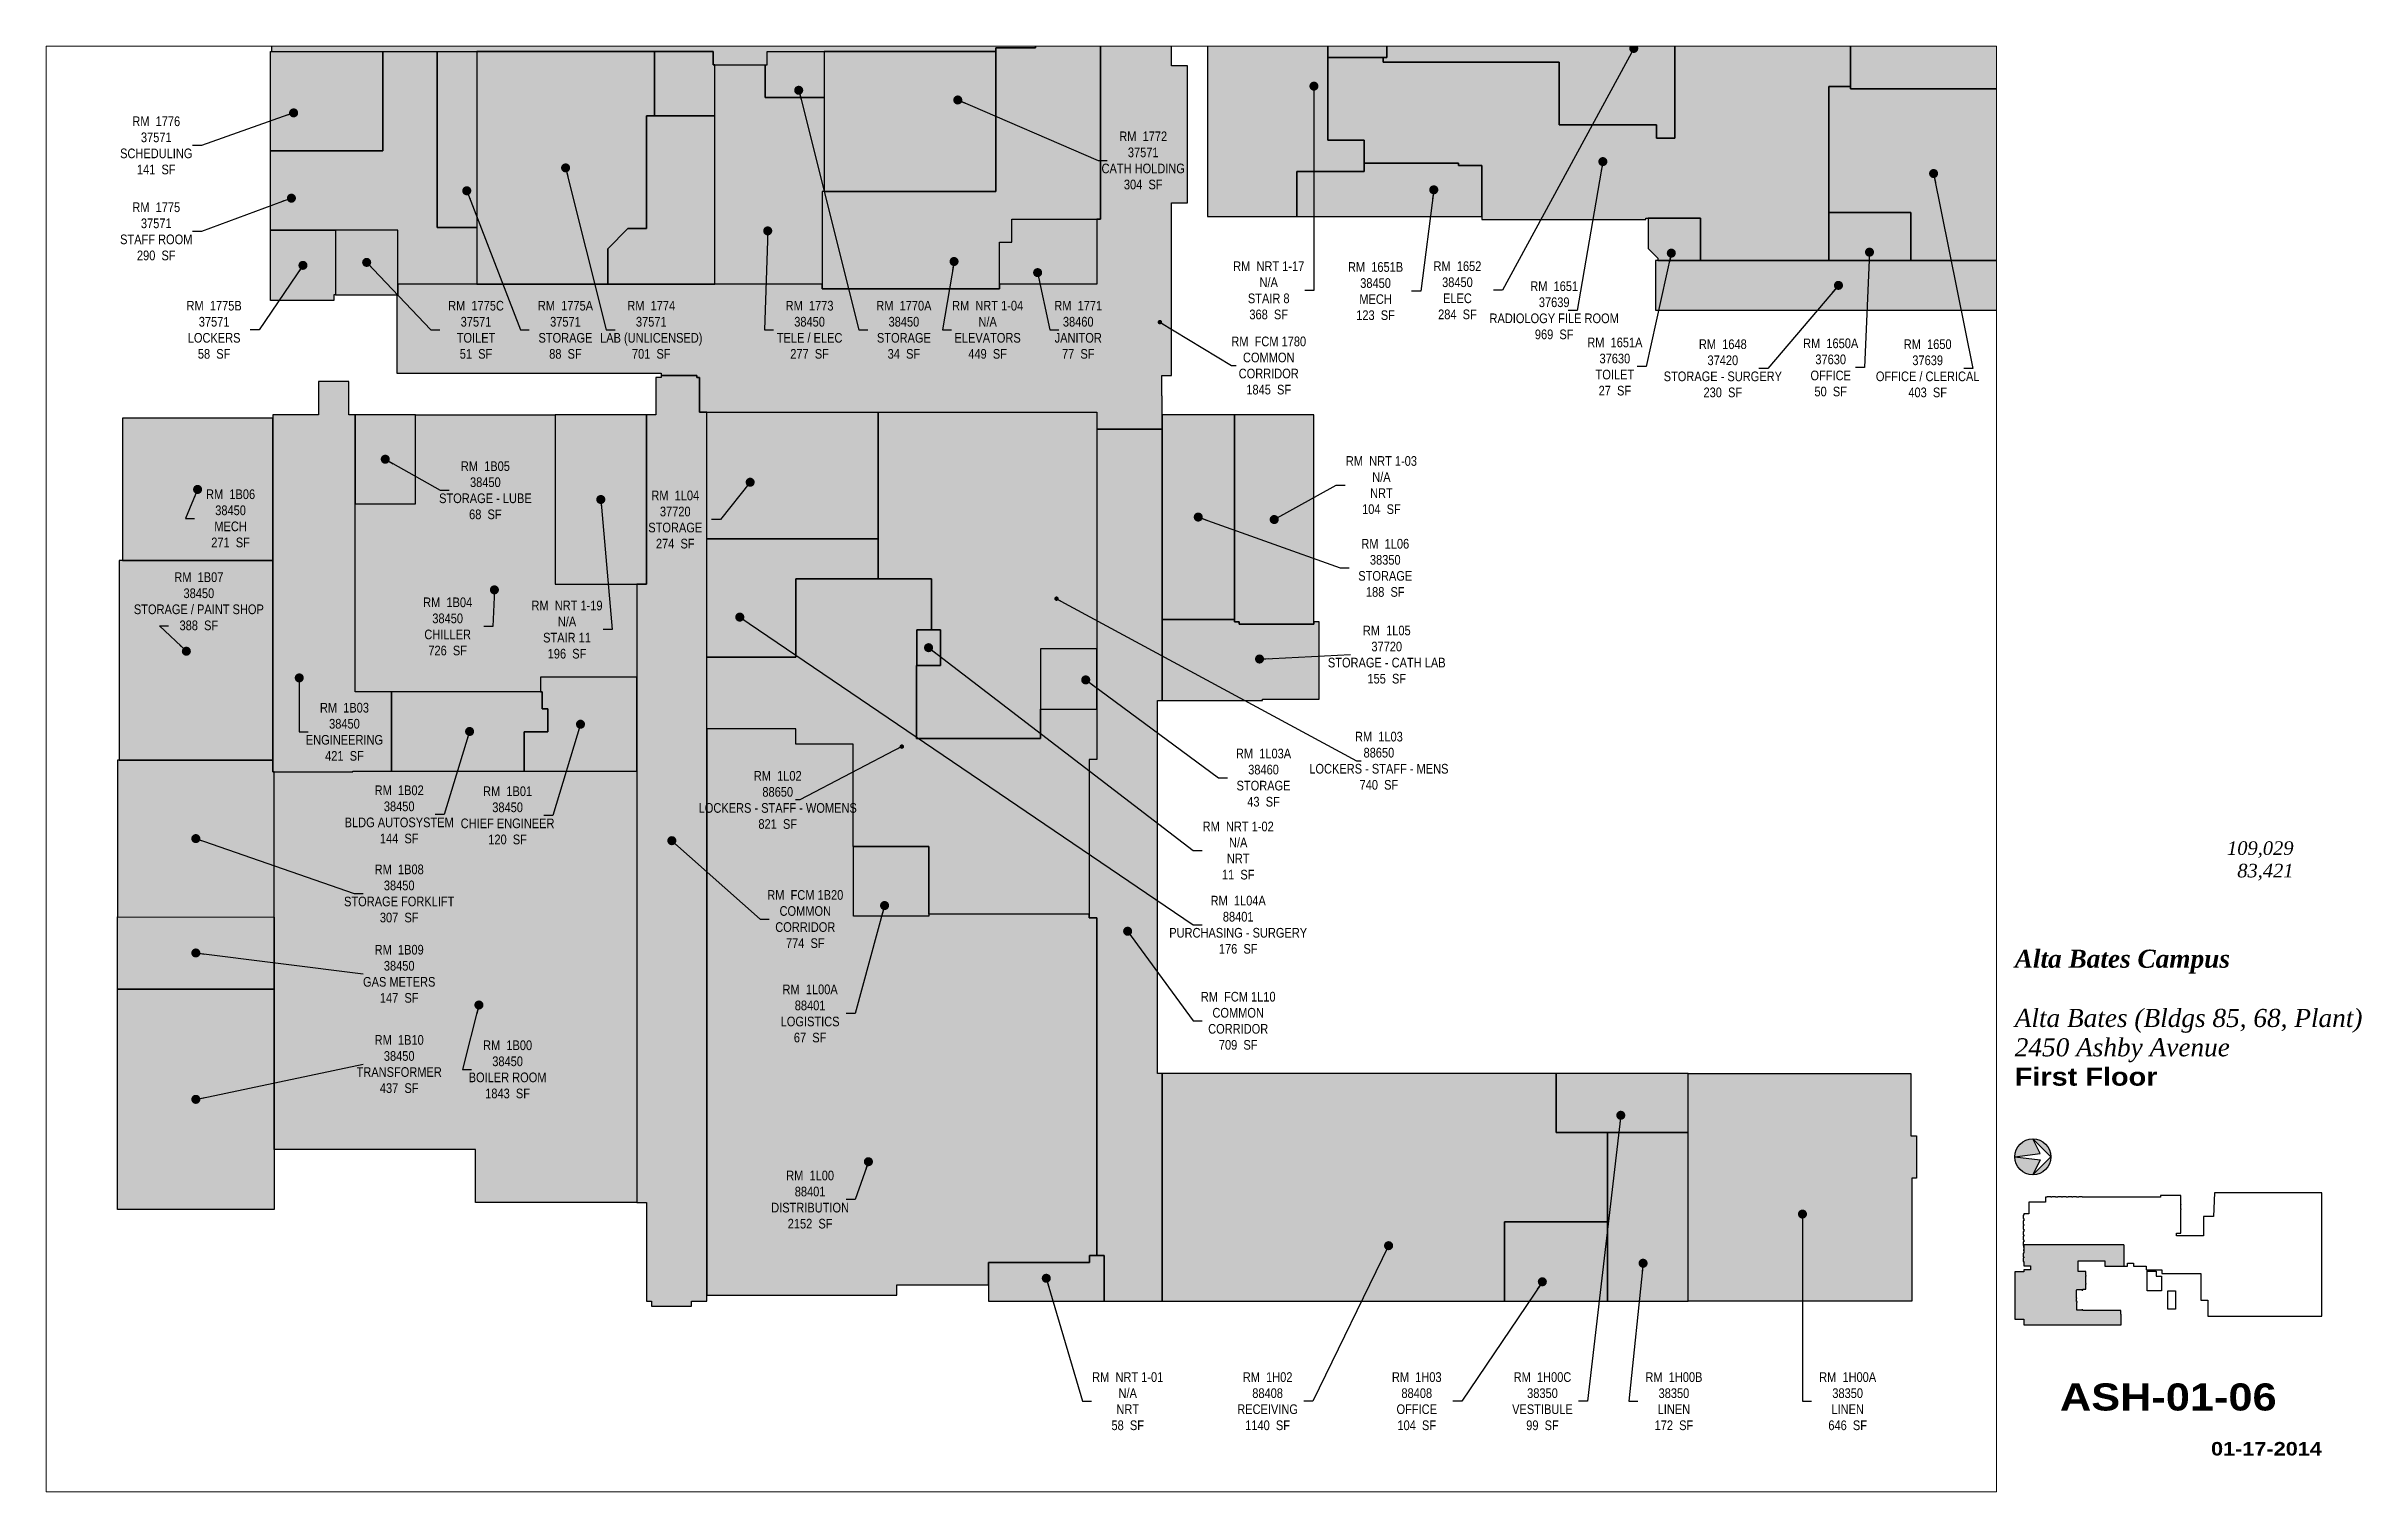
# Paper-space layout '06' of a CAD drawing. Header units: inches. Extents: x 0.9 to 17, y 0.5 to 10.5.
# The model-space entities are those that its viewports show. They can reach past a viewport. Long polylines and large blocks are cut down to what shows.
import ezdxf
from ezdxf.enums import TextEntityAlignment as Align

# ---------------------------------------------------------------- set-up
doc = ezdxf.new("R2010")
doc.units = ezdxf.units.IN
doc.header["$LTSCALE"] = 96
doc.header["$MEASUREMENT"] = 0
for name, color, linetype in [('0-LABEL', 3, 'Continuous'), ('1-NRT', 200, 'Continuous'), ('1-NRT-PTN', 253, 'Continuous'), ('2-BCM', 140, 'Continuous'), ('2-BCM-PTN', 250, 'Continuous'), ('3-FCM', 190, 'Continuous'), ('3-FCM-PTN', 9, 'Continuous'), ('4-OCC', 6, 'Continuous'), ('4-OCC-PTN', 95, 'Continuous'), ('T-5', 5, 'Continuous'), ('T-8', 8, 'Continuous')]:
    doc.layers.add(name, color=color, linetype=linetype)
doc.layers.add('T-VWPRT', color=1, linetype='Continuous', plot=False)
doc.styles.add('ArialB', font='')
doc.styles.add('ArialN', font='ARIALN.TTF')
doc.styles.add('TimesI', font='timesi.ttf')
doc.styles.add('TimesIB', font='timesbi.ttf')
doc.styles.get('ArialB').set_extended_font_data('Arial Black')
doc.dimstyles.new('AB-195', dxfattribs={"dimscale": 195, "dimtxt": 0.070312, "dimasz": 0.0625, "dimexe": 0.0625, "dimexo": 0.125, "dimgap": 0.25, "dimtad": 0, "dimdec": 4, "dimrnd": 0.0625, "dimzin": 0, "dimdsep": 46, "dimlunit": 4, "dimtxsty": 'ArialN', "dimblk": 'ARCHTICK', "dimcen": 0.0625, "dimclrd": 256, "dimclre": 256, "dimclrt": 256, "dimadec": 0, "dimazin": 0, "dimtfac": 1, "dimtdec": 4, "dimtofl": 0, "dimtmove": 2, "dimatfit": 3, "dimldrblk": 'DOT', "dimfxl": 0, "dimfrac": 2, "dimtolj": 1, "dimtzin": 0, "dimlwd": -1, "dimlwe": -1, "dimarcsym": 0})

# ---------------------------------------------------------------- blocks, each defined once
blk = doc.blocks.new('AB-TB-text')
for tag, style, p in [('GROSS', 'TimesI', (1.93, 4.406)), ('USEABLE', 'TimesI', (1.93, 4.25)), ('DATE', 'ArialB', (2.125, 0.25))]:
    blk.add_attdef(tag, text='', height=0.0938, dxfattribs=dict(style=style)).set_placement(p, align=Align.RIGHT)
for tag, style, p in [('CAMPUS', 'TimesIB', (0, 3.75)), ('PAVILION', 'TimesI', (0, 3.547)), ('BUILDING', 'TimesI', (0, 3.34)), ('STREET', 'TimesI', (0, 3.137)), ('FLOOR', 'ArialB', (0, 2.934))]:
    blk.add_attdef(tag, text='', height=0.125, dxfattribs=dict(style=style)).set_placement(p, align=Align.TOP_LEFT)
at = {"style": 'ArialB'}
blk.add_attdef('DWG#', text='', height=0.188, dxfattribs=at).set_placement((1.062, 0.749), align=Align.TOP_CENTER)
blk = doc.blocks.new('n-arrow')
h = blk.add_hatch(color=256)
h.paths.add_polyline_path([(0, 0.125), (0.125, 0, 0.414214)])
h.paths.add_polyline_path([(0, 0.125, 0.414214), (-0.125, 0), (0.051, 0.022)])
h = blk.add_hatch(color=256)
h.paths.add_polyline_path([(0.051, -0.022), (-0.125, 0, 0.414214), (0, -0.125)])
h.paths.add_polyline_path([(0.125, 0), (0, -0.125, 0.414214)])
for p, q in [((-0.125, 0), (0.051, 0.022)), ((-0.125, 0), (0.051, -0.022)), ((0, 0.125), (0.125, 0)), ((0.051, 0.022), (0, 0.125)), ((0, -0.125), (0.125, 0)), ((0.051, -0.022), (0, -0.125))]:
    blk.add_line(p, q)
blk.add_circle((0, 0), 0.125)
blk = doc.blocks.new('_ArchTick')
at = {"const_width": 0.15}
blk.add_lwpolyline([(-0.5, -0.5), (0.5, 0.5)], dxfattribs=at)
blk = doc.blocks.new('_Dot')
at = {"lineweight": -2}
blk.add_line((-0.5, 0), (-1, 0), dxfattribs=at)
at = {"const_width": 0.5}
blk.add_lwpolyline([(-0.25, 0, 1), (0.25, 0, 1)], format="xyb", close=True, dxfattribs=at)

msp = doc.modelspace()

# ---------------------------------------------------------------- hatches: boundary and pattern name
at = {"layer": '1-NRT-PTN'}
for points in [[(1812, 3318), (1812, 3039.5), (1932.3, 3039.5), (1932.3, 3100.2), (1981, 3100.2), (2023.3, 3100.2), (2023.3, 3111.2), (2023.3, 3142.5), (1974.5, 3142.5), (1974.5, 3314.7), (1984.2, 3314.7), (1984.2, 3334.2), (1977.7, 3334.2), (1977.7, 3391), (1867.3, 3391), (1867.3, 3318)], [(1667.5, 3271), (1579.5, 3271), (1579.5, 3267), (1526, 3267), (1526, 3073), (1292, 3073), (1292, 2942), (1531, 2942), (1531, 3005), (1548, 3005), (1548, 3036), (1667.5, 3036)], [(931.3, 2607.5), (931.3, 2543.2), (1054.8, 2543.2), (1054.8, 2772), (931.3, 2772)], [(1848.3, 2492.5), (1854.8, 2492.5), (1854.8, 2489.2), (1955.5, 2489.2), (1955.5, 2772), (1848.3, 2772)], [(1419.4, 2481.7), (1451.4, 2481.7), (1451.4, 2433.7), (1419.4, 2433.7)], [(1516.3, 1628), (1516.3, 1576), (1672.2, 1576), (1672.2, 1637.7), (1652.8, 1637.7), (1652.8, 1628)]]:
    msp.add_hatch(color=256, dxfattribs=at).paths.add_polyline_path(points)
at = {"layer": '2-BCM-PTN'}
h = msp.add_hatch(color=256, dxfattribs=at)
h.dxf.hatch_style = 1
h.paths.add_polyline_path([(3456, 3253), (3456, 3139.3), (3562, 3139.3), (3562, 3308), (3664.5, 3308), (3664.5, 3324), (3664.5, 3324), (3664.5, 3402), (3664.5, 3455.5), (3451.4, 3455.5), (3451.4, 3504.5), (3350.1, 3504.5), (3350.1, 3455.5), (3043, 3455.5), (3043, 3504.5), (2936.5, 3504.5), (2936.5, 3449.8), (2643.1, 3449.8), (2643.1, 3453.5), (2547.2, 3453.5), (2547.2, 3449.8), (2204.1, 3449.8), (2204.1, 3474.2), (2151.2, 3474.2), (2151.2, 3449.8), (1994, 3449.8), (1994, 3444.5), (1971.2, 3444.5), (1971.2, 3391), (1977.7, 3391), (1977.7, 3334.2), (1984.2, 3334.2), (1984.2, 3314.7), (1974.5, 3314.7), (1974.5, 3254), (2054.1, 3254), (2054.1, 3318), (2679.7, 3318), (2679.7, 3211.5), (2933.2, 3211.5), (2933.2, 3210.8), (3027.5, 3210.8), (3027.5, 3253)])
at = {"layer": '3-FCM-PTN'}
h = msp.add_hatch(color=256, dxfattribs=at)
h.dxf.hatch_style = 1
h.paths.add_polyline_path([(1020.5, 4364.5), (665.5, 4364.5), (665.5, 4104.3), (704.5, 4104.3), (704.5, 3873.5), (651.5, 3873.5), (651.5, 3724.5), (704.5, 3724.5), (704.5, 3368.8), (548.5, 3368.8), (548.5, 3262), (1144.5, 3262), (1144.5, 3244), (1217.5, 3244), (1217.5, 3262), (1526, 3262), (1526, 3267), (1579.5, 3267), (1579.5, 3271), (1618.5, 3271), (1618.5, 3368), (1287.4, 3368), (1287.4, 3370), (935.5, 3370), (935.5, 3368), (810.5, 3368), (810.5, 4077.5), (805.5, 4077.5), (805.5, 4166.5), (820, 4166.5), (820, 4202.5), (806, 4202.5), (806, 4226.5), (1060.5, 4226.5), (1060.5, 4284.5), (1080.5, 4284.5), (1080.5, 4365.5), (1047.5, 4365.5), (1047.5, 4360.5), (1020.5, 4360.5)])
for points in [[(1122.4, 2822.1), (1126.3, 2822.1), (1126.3, 2775.2), (1662.5, 2775.2), (1662.5, 2752.5), (1750.8, 2752.5), (1750.8, 2797.5), (1750.2, 2797.5), (1750.2, 2825), (1763.5, 2825), (1763.5, 3057.8), (1784.8, 3057.8), (1784.8, 3242.6), (1763.5, 3242.6), (1763.5, 3391), (1812, 3391), (1812, 3318), (1867.3, 3318), (1867.3, 3391), (1971.2, 3391), (1971.2, 3444.5), (1994, 3444.5), (1994, 3470.5), (1981, 3470.5), (1981, 3620.5), (1836.5, 3620.5), (1836.5, 3490), (1657, 3490), (1657, 3467.7), (1662.5, 3467.7), (1662.5, 3403.5), (1652, 3403.5), (1652, 3368), (1618.5, 3368), (1618.5, 3271), (1667.5, 3271), (1667.5, 3036), (1662.5, 3036), (1662.5, 2948), (1531, 2948), (1531, 2942), (1292, 2942), (1292, 2948), (719, 2948), (719, 2933.9), (717.5, 2933.9), (717.5, 2828), (1074.3, 2828), (1074.3, 2825.1), (1122.4, 2825.1)], [(1122.4, 2822.1), (1122.4, 2825.1), (1074.3, 2825.1), (1074.3, 2822.1), (1067.4, 2822.1), (1067.4, 2772), (1054.8, 2772), (1054.8, 2543.2), (1041.7, 2543.2), (1041.7, 1709.2), (1054.8, 1709.2), (1054.8, 1576), (1061.3, 1576), (1061.3, 1569.5), (1115.3, 1569.5), (1115.3, 1576), (1136, 1576), (1136, 2775.2), (1126.3, 2775.2), (1126.3, 2822.1)], [(1687.7, 2752.5), (1662.5, 2752.5), (1662.7, 2306.8), (1652.3, 2306.8), (1652.3, 2093), (1662.5, 2093), (1662.5, 1637.7), (1672.2, 1637.7), (1672.2, 1576), (1750.8, 1576), (1750.8, 1883.2), (1744.3, 1883.2), (1744.3, 2386.5), (1750.5, 2386.5), (1750.8, 2752.5)]]:
    msp.add_hatch(color=256, dxfattribs=at).paths.add_polyline_path(points)
at = {"layer": '4-OCC-PTN'}
for color, points in [(83, [(1974.5, 3254), (1974.5, 3142.5), (2023.3, 3142.5), (2023.3, 3111.2), (2150.5, 3111.2), (2150.5, 3108.2), (2182, 3108.2), (2182, 3035.5), (2400.3, 3035.2), (2403.5, 3035.2), (2403.5, 3037.2), (2474, 3037.2), (2477.3, 3037.2), (2477.3, 2980), (2647.3, 2980), (2650.5, 2980), (2650.5, 3211.5), (2650.5, 3214.7), (2679.7, 3214.7), (2679.7, 3318), (2442.5, 3318), (2442.5, 3144.9), (2418, 3144.9), (2418, 3163.2), (2286.4, 3163.2), (2286.4, 3247.7), (2048.9, 3247.7), (2048.9, 3254)]), (55, [(2054.1, 3318), (2054.1, 3254), (2048.9, 3254), (2048.9, 3247.7), (2286.4, 3247.7), (2286.4, 3163.2), (2418, 3163.2), (2418, 3144.9), (2442.5, 3144.9), (2442.5, 3318)]), (40, [(772, 3262), (699, 3262), (699, 3128), (547.1, 3128), (547.1, 3021.1), (719, 3021.1), (719, 2948), (825.5, 2948), (825.5, 3024.5), (772, 3024.5)]), (40, [(699, 3262), (547.1, 3262), (547.1, 3128), (699, 3128)]), (40, [(825.5, 3262), (772, 3262), (772, 3024.5), (825.5, 3024.5)]), (40, [(825.5, 3262), (825.5, 2948), (1002.5, 2948), (1002.5, 2996), (1029.4, 3023), (1054.5, 3023), (1054.5, 3175.4), (1065.5, 3175.4), (1065.5, 3262)]), (40, [(1144.5, 3244), (1144.5, 3262), (1065.5, 3262), (1065.5, 3175.4), (1147, 3175.4), (1147, 3244), (1144.5, 3244)]), (40, [(1215, 3200), (1215, 3244), (1217.5, 3244), (1217.5, 3262), (1294.5, 3262), (1294.5, 3200)]), (40, [(1526, 3262), (1294.5, 3262), (1294.5, 3073), (1526, 3073)]), (55, [(1292, 3073), (1292, 2948), (1147, 2948), (1147, 3244), (1215, 3244), (1215, 3200), (1294.5, 3200), (1294.5, 3073)]), (83, [(2910.5, 2980), (2910.5, 2983.2), (2913.8, 2983.2), (2913.8, 2999.5), (2933.2, 2999.5), (2933.2, 3211.5), (2679.7, 3211.5), (2679.7, 3214.7), (2650.5, 3214.7), (2650.5, 3045), (2761, 3045), (2761, 2980)]), (40, [(1002.5, 2948), (1147, 2948), (1147, 3175.4), (1054.5, 3175.4), (1054.5, 3023), (1029.4, 3023), (1002.5, 2996)]), (55, [(2182, 3039.5), (2182, 3108.2), (2150.5, 3108.2), (2150.5, 3111.2), (2023.3, 3111.2), (2023.3, 3100.2), (1932.3, 3100.2), (1932.3, 3039.5)]), (201, [(1548, 3036), (1548, 3005), (1531, 3005), (1531, 2948), (1662.5, 2948), (1662.5, 3036)]), (150, [(2406.8, 3037.2), (2406.8, 2996.2), (2419.8, 2983.2), (2419.8, 2980), (2477.3, 2980), (2477.3, 3037.2)]), (150, [(2761, 2980), (2761, 3045), (2650.5, 3045), (2650.5, 2980)]), (40, [(635, 3021.1), (547.1, 3021.1), (547.1, 2925.9), (632.5, 2925.9), (632.5, 2933.9), (635, 2933.9)]), (40, [(719, 2933.9), (719, 3021.1), (635, 3021.1), (635, 2933.9)]), (121, [(2910.5, 2980), (2416.5, 2980), (2416.5, 2913), (2910.5, 2913)]), (55, [(658.3, 2290.3), (658.3, 2291), (661.5, 2291), (661.5, 2398.2), (661.5, 2651.7), (661.5, 2772), (653, 2772), (653, 2817), (611.8, 2817), (611.8, 2772), (550.3, 2772), (550.3, 2290.3)]), (55, [(661.5, 2398.2), (661.5, 2651.7), (661.5, 2772), (653, 2772), (653, 2817), (611.8, 2817), (611.8, 2772), (550.3, 2772), (550.3, 2290.3), (658.3, 2290.3), (658.3, 2291), (661.5, 2291), (710.3, 2291), (710.3, 2398.2)]), (55, [(550.3, 2767.3), (347.3, 2767.3), (347.3, 2575.2), (550.3, 2575.2)]), (55, [(742.8, 2772), (661.5, 2772), (661.5, 2651.7), (742.8, 2651.7)]), (55, [(742.8, 2651.7), (742.8, 2772), (931.3, 2772), (931.3, 2543.2), (1041.7, 2543.2), (1041.7, 2417.7), (911.5, 2417.7), (911.5, 2398.2), (661.5, 2398.2), (661.5, 2651.7)]), (33, [(1136, 2775.2), (1367.5, 2775.2), (1367.5, 2604.7), (1136, 2604.7)]), (20, [(1367.5, 2775.2), (1662.5, 2775.2), (1662.5, 2476.5), (1662.5, 2460.6), (1662.5, 2456.1), (1586.4, 2456.1), (1586.4, 2335.2), (1418.9, 2335.2), (1418.9, 2433.7), (1451.4, 2433.7), (1451.4, 2481.7), (1439.5, 2481.7), (1439.5, 2550.4), (1367.5, 2550.4)]), (51, [(1750.5, 2772), (1750.5, 2495.7), (1848.3, 2495.7), (1848.3, 2772)]), (228, [(1367.5, 2604.7), (1367.5, 2550.4), (1256.4, 2550.4), (1256.4, 2444.9), (1136, 2444.9), (1136, 2604.7)]), (55, [(550.3, 2305.9), (550.3, 2575.2), (343, 2575.2), (343, 2305.9)]), (20, [(1256.4, 2348), (1136, 2348), (1136, 2444.9), (1256.4, 2444.9), (1256.4, 2550.4), (1439.5, 2550.4), (1439.5, 2481.7), (1419.4, 2481.7), (1419.4, 2433.7), (1418.9, 2433.7), (1418.9, 2337.7), (1418.9, 2335.2), (1583.9, 2335.2), (1586.4, 2335.2), (1586.4, 2371.6), (1586.4, 2374.6), (1662.6, 2374.6), (1662.6, 2306.8), (1652.3, 2306.8), (1652.3, 2098), (1435.9, 2098), (1435.9, 2189.5), (1333.5, 2189.5), (1333.5, 2327.5), (1256.4, 2327.5)]), (33, [(1750.5, 2495.7), (1750.5, 2386.5), (1883.8, 2386.5), (1886.3, 2386.5), (1886.3, 2388), (1962.5, 2388), (1962.5, 2492.5), (1955.5, 2492.5), (1955.5, 2489.2), (1854.8, 2489.2), (1854.8, 2492.5), (1848.3, 2492.5), (1848.3, 2495.7)]), (201, [(1662.6, 2456.1), (1586.4, 2456.1), (1586.4, 2374.6), (1662.6, 2374.6)]), (55, [(914, 2398.2), (914, 2375.1), (921.5, 2375.1), (921.5, 2344.2), (889.5, 2344.2), (889.5, 2291), (1041.7, 2291), (1041.7, 2417.7), (911.5, 2417.7), (911.5, 2398.2)]), (55, [(710.3, 2398.2), (710.3, 2291), (889.5, 2291), (889.5, 2344.2), (921.5, 2344.2), (921.5, 2375.1), (914, 2375.1), (914, 2398.2)]), (228, [(1136, 2348), (1136, 1584), (1392.7, 1584), (1392.7, 1598), (1516.3, 1598), (1516.3, 1628), (1652.8, 1628), (1652.8, 1637.7), (1662.5, 1637.7), (1662.5, 2093), (1652.3, 2093), (1652.3, 2098), (1435.9, 2098), (1435.9, 2095.5), (1334, 2095.5), (1334, 2187), (1334, 2189.5), (1333.5, 2189.5), (1333.5, 2325), (1333.5, 2327.5), (1256.4, 2327.5), (1256.4, 2348)]), (55, [(340.8, 2094.4), (552, 2094.3), (552, 2290.3), (550.3, 2290.3), (550.3, 2301), (550.3, 2305.9), (340.8, 2305.9)]), (55, [(552, 2096), (552, 2290.3), (658.3, 2290.3), (658.3, 2291), (1041.7, 2291), (1041.7, 1709.2), (824, 1709.2), (824, 1780.7), (552, 1780.7)]), (228, [(1334, 2189.5), (1334, 2095.5), (1435.9, 2095.5), (1435.9, 2189.5)]), (55, [(340.8, 1997.1), (340.8, 2094.4), (552, 2094.3), (552, 1997.2)]), (55, [(340.8, 1997.1), (552, 1997.1), (552, 1699.5), (340.8, 1699.5)]), (131, [(1750.8, 1883.2), (1750.8, 1576), (2212.8, 1576), (2212.8, 1680), (2212.8, 1683.2), (2348.5, 1683.2), (2351.8, 1683.2), (2351.8, 1800.2), (2351.8, 1803.5), (2285.8, 1803.5), (2282.5, 1803.5), (2282.5, 1883.2)]), (51, [(2282.5, 1883.2), (2282.5, 1803.5), (2460.8, 1803.5), (2460.8, 1883.2)]), (51, [(2460.8, 1883.2), (2761, 1883.2), (2761, 1799.3), (2769, 1799.3), (2769, 1741.8), (2762.5, 1741.8), (2762.5, 1576), (2460.8, 1576)]), (51, [(2351.8, 1576), (2460.8, 1576), (2460.8, 1803.5), (2351.8, 1803.5)]), (131, [(2212.8, 1683.2), (2212.8, 1576), (2351.8, 1576), (2351.8, 1683.2)])]:
    msp.add_hatch(color=color, dxfattribs=at).paths.add_polyline_path(points)

# ---------------------------------------------------------------- linework, layer by layer
at = {"layer": '1-NRT'}
for points in [[(1812, 3318), (1812, 3039.5), (1932.3, 3039.5), (1932.3, 3100.2), (1932.3, 3100.2), (1981, 3100.2), (2023.3, 3100.2), (2023.3, 3111.2), (2023.3, 3111.2), (2023.3, 3142.5), (1974.5, 3142.5), (1974.5, 3314.7), (1984.2, 3314.7), (1984.2, 3334.2), (1977.7, 3334.2), (1977.7, 3391), (1867.3, 3391), (1867.3, 3318), (1812, 3318), (1812, 3318)], [(1526, 3267), (1526, 3073), (1292, 3073), (1292, 2942), (1531, 2942), (1531, 3005), (1548, 3005), (1548, 3036), (1667.5, 3036), (1667.5, 3271), (1579.5, 3271), (1579.5, 3267)], [(931.3, 2607.5), (931.3, 2607.5), (931.3, 2543.2), (1054.8, 2543.2), (1054.8, 2772), (931.3, 2772)], [(1848.3, 2492.5), (1854.8, 2492.5), (1854.8, 2489.2), (1955.5, 2489.2), (1955.5, 2772), (1848.3, 2772)], [(1419.4, 2481.7), (1451.4, 2481.7), (1451.4, 2433.7), (1419.4, 2433.7)]]:
    msp.add_lwpolyline(points, close=True, dxfattribs=at)
msp.add_lwpolyline([(1516.3, 1628), (1516.3, 1576), (1672.2, 1576), (1672.2, 1637.7), (1652.8, 1637.7), (1652.8, 1628), (1516.3, 1628)], dxfattribs=at)
at = {"layer": '2-BCM'}
for points in [[(1974.5, 3314.7), (1974.5, 3254), (2054.1, 3254), (2054.1, 3318)], [(2679.7, 3318), (2679.7, 3211.5), (2933.2, 3211.5)]]:
    msp.add_lwpolyline(points, dxfattribs=at)
at = {"layer": '3-FCM'}
for points in [[(548.5, 3368.8), (548.5, 3262), (1144.5, 3262), (1144.5, 3244), (1217.5, 3244), (1217.5, 3262), (1526, 3262), (1526, 3267), (1579.5, 3267), (1579.5, 3271), (1618.5, 3271), (1618.5, 3368)], [(1618.5, 3368), (1618.5, 3271), (1667.5, 3271), (1667.5, 3036), (1662.5, 3036), (1662.5, 2948), (1531, 2948), (1531, 2942), (1292, 2942), (1292, 2948), (719, 2948), (719, 2933.9), (717.5, 2933.9), (717.5, 2828), (1074.3, 2828), (1074.3, 2825.1), (1122.4, 2825.1), (1122.4, 2822.1), (1126.3, 2822.1), (1126.3, 2775.2), (1662.5, 2775.2), (1662.5, 2752.5), (1750.8, 2752.5), (1750.8, 2797.5), (1750.2, 2797.5), (1750.2, 2825), (1763.5, 2825), (1763.5, 3057.8), (1784.8, 3057.8), (1784.8, 3242.6), (1763.5, 3242.6), (1763.5, 3391)]]:
    msp.add_lwpolyline(points, dxfattribs=at)
for points in [[(1122.4, 2822.1), (1122.4, 2825.1), (1074.3, 2825.1), (1074.3, 2822.1), (1067.4, 2822.1), (1067.4, 2772), (1054.8, 2772), (1054.8, 2543.2), (1054.8, 2543.2), (1041.7, 2543.2), (1041.7, 2543.2), (1041.7, 1709.2), (1054.8, 1709.2), (1054.8, 1576), (1061.3, 1576), (1061.3, 1569.5), (1115.3, 1569.5), (1115.3, 1576), (1136, 1576), (1136, 2775.2), (1126.3, 2775.2), (1126.3, 2822.1), (1122.4, 2822.1)], [(1687.7, 2752.5), (1662.5, 2752.5), (1662.7, 2306.8), (1652.3, 2306.8), (1652.3, 2093), (1662.5, 2093), (1662.5, 1637.7), (1672.2, 1637.7), (1672.2, 1576), (1750.8, 1576), (1750.8, 1883.2), (1744.3, 1883.2), (1744.3, 2386.5), (1750.5, 2386.5), (1750.8, 2752.5)]]:
    msp.add_lwpolyline(points, close=True, dxfattribs=at)
at = {"layer": '4-OCC'}
for points in [[(1974.5, 3254), (1974.5, 3142.5), (2023.3, 3142.5), (2023.3, 3111.2), (2150.5, 3111.2), (2150.5, 3108.2), (2182, 3108.2), (2182, 3035.5), (2400.3, 3035.2), (2403.5, 3035.2), (2403.5, 3037.2), (2403.5, 3037.2), (2474, 3037.2), (2477.3, 3037.2), (2477.3, 2980), (2647.3, 2980), (2650.5, 2980), (2650.5, 3211.5), (2650.5, 3214.7), (2679.7, 3214.7), (2679.7, 3318)], [(2442.5, 3318), (2442.5, 3144.9), (2418, 3144.9), (2418, 3163.2), (2286.4, 3163.2), (2286.4, 3247.7), (2048.9, 3247.7), (2048.9, 3254), (1974.5, 3254)], [(661.5, 2398.2), (661.5, 2398.2), (661.5, 2398.2), (661.5, 2651.7), (661.5, 2651.7), (661.5, 2772), (653, 2772), (653, 2817), (611.8, 2817), (611.8, 2772), (550.3, 2772), (550.3, 2290.3), (658.3, 2290.3), (658.3, 2291), (661.5, 2291), (710.3, 2291), (710.3, 2398.2), (661.5, 2398.2), (661.5, 2398.2)]]:
    msp.add_lwpolyline(points, dxfattribs=at)
for points in [[(2054.1, 3318), (2054.1, 3254), (2048.9, 3254), (2048.9, 3247.7), (2286.4, 3247.7), (2286.4, 3163.2), (2418, 3163.2), (2418, 3144.9), (2442.5, 3144.9), (2442.5, 3318), (2054.1, 3318)], [(547.1, 3262), (699, 3262), (699, 3128), (547.1, 3128)], [(699, 3262), (772, 3262), (772, 3024.5), (825.5, 3024.5), (825.5, 2948), (719, 2948), (719, 3021.1), (547.1, 3021.1), (547.1, 3128), (699, 3128)], [(825.5, 3024.5), (772, 3024.5), (772, 3262), (825.5, 3262)], [(825.5, 3262), (825.5, 2948), (1002.5, 2948), (1002.5, 2996), (1029.4, 3023), (1054.5, 3023), (1054.5, 3175.4), (1065.5, 3175.4), (1065.5, 3262)], [(1144.5, 3244), (1144.5, 3262), (1065.5, 3262), (1065.5, 3175.4), (1147, 3175.4), (1147, 3244), (1144.5, 3244)], [(1215, 3200), (1215, 3244), (1217.5, 3244), (1217.5, 3262), (1294.5, 3262), (1294.5, 3200), (1215, 3200)], [(1294.5, 3073), (1526, 3073), (1526, 3262), (1294.5, 3262)], [(1292, 3073), (1292, 2948), (1147, 2948), (1147, 3244), (1215, 3244), (1215, 3200), (1294.5, 3200), (1294.5, 3073)], [(2910.5, 2980), (2910.5, 2983.2), (2913.8, 2983.2), (2913.8, 2999.5), (2933.2, 2999.5), (2933.2, 3211.5), (2679.7, 3211.5), (2679.7, 3214.7), (2650.5, 3214.7), (2650.5, 3045), (2761, 3045), (2761, 2980)], [(1002.5, 2948), (1147, 2948), (1147, 3175.4), (1054.5, 3175.4), (1054.5, 3023), (1029.4, 3023), (1002.5, 2996), (1002.5, 2948)], [(1932.3, 3100.2), (1932.3, 3039.5), (2182, 3039.5), (2182, 3108.2), (2150.5, 3108.2), (2150.5, 3111.2), (2023.3, 3111.2), (2023.3, 3100.2)], [(1662.5, 3036), (1662.5, 2948), (1531, 2948), (1531, 3005), (1548, 3005), (1548, 3036)], [(2406.8, 3037.2), (2406.8, 2996.2), (2419.8, 2983.2), (2419.8, 2980), (2477.3, 2980), (2477.3, 3037.2)], [(2761, 2980), (2761, 3045), (2650.5, 3045), (2650.5, 2980)], [(547.1, 3021.1), (635, 3021.1), (635, 2933.9), (632.5, 2933.9), (632.5, 2925.9), (547.1, 2925.9)], [(635, 2933.9), (719, 2933.9), (719, 3021.1), (635, 3021.1)], [(2910.5, 2980), (2416.5, 2980), (2416.5, 2913), (2910.5, 2913)], [(550.3, 2767.3), (347.3, 2767.3), (347.3, 2575.2), (550.3, 2575.2), (550.3, 2767.3)], [(742.8, 2651.7), (742.8, 2772), (931.3, 2772), (931.3, 2772), (931.3, 2543.2), (1041.7, 2543.2), (1041.7, 2417.7), (911.5, 2417.7), (911.5, 2398.2), (661.5, 2398.2), (661.5, 2651.7)], [(742.8, 2772), (661.5, 2772), (661.5, 2651.7), (742.8, 2651.7)], [(1136, 2775.2), (1367.5, 2775.2), (1367.5, 2604.7), (1136, 2604.7)], [(1367.5, 2775.2), (1662.5, 2775.2), (1662.5, 2476.5), (1662.5, 2460.6), (1662.5, 2456.1), (1586.4, 2456.1), (1586.4, 2335.2), (1418.9, 2335.2), (1418.9, 2433.7), (1451.4, 2433.7), (1451.4, 2481.7), (1439.5, 2481.7), (1439.5, 2550.4), (1367.5, 2550.4)], [(1750.5, 2772), (1750.5, 2495.7), (1848.3, 2495.7), (1848.3, 2772)], [(1367.5, 2604.7), (1367.5, 2550.4), (1256.4, 2550.4), (1256.4, 2444.9), (1136, 2444.9), (1136, 2604.7), (1367.5, 2604.7)], [(550.3, 2305.9), (550.3, 2575.2), (343, 2575.2), (343, 2305.9)], [(1256.4, 2348), (1136, 2348), (1136, 2444.9), (1256.4, 2444.9), (1256.4, 2550.4), (1439.5, 2550.4), (1439.5, 2481.7), (1419.4, 2481.7), (1419.4, 2433.7), (1418.9, 2433.7), (1418.9, 2337.7), (1418.9, 2335.2), (1583.9, 2335.2), (1586.4, 2335.2), (1586.4, 2371.6), (1586.4, 2374.6), (1662.6, 2374.6), (1662.6, 2306.8), (1652.3, 2306.8), (1652.3, 2098), (1435.9, 2098), (1435.9, 2189.5), (1333.5, 2189.5), (1333.5, 2327.5), (1256.4, 2327.5)], [(1750.5, 2495.7), (1750.5, 2386.5), (1883.8, 2386.5), (1886.3, 2386.5), (1886.3, 2388), (1962.5, 2388), (1962.5, 2492.5), (1955.5, 2492.5), (1955.5, 2489.2), (1854.8, 2489.2), (1854.8, 2492.5), (1848.3, 2492.5), (1848.3, 2495.7)], [(1662.6, 2456.1), (1586.4, 2456.1), (1586.4, 2374.6), (1662.6, 2374.6)], [(914, 2398.2), (914, 2375.1), (921.5, 2375.1), (921.5, 2344.2), (889.5, 2344.2), (889.5, 2291), (1041.7, 2291), (1041.7, 2417.7), (911.5, 2417.7), (911.5, 2398.2)], [(710.3, 2398.2), (710.3, 2291), (889.5, 2291), (889.5, 2344.2), (921.5, 2344.2), (921.5, 2375.1), (914, 2375.1), (914, 2398.2), (710.3, 2398.2)], [(1136, 2348), (1136, 1584), (1392.7, 1584), (1392.7, 1598), (1516.3, 1598), (1516.3, 1628), (1652.8, 1628), (1652.8, 1637.7), (1662.5, 1637.7), (1662.5, 2093), (1652.3, 2093), (1652.3, 2098), (1435.9, 2098), (1435.9, 2095.5), (1334, 2095.5), (1334, 2187), (1334, 2189.5), (1333.5, 2189.5), (1333.5, 2189.5), (1333.5, 2325), (1333.5, 2327.5), (1256.4, 2327.5), (1256.4, 2348)], [(340.8, 2094.4), (552, 2094.3), (552, 2290.3), (550.3, 2290.3), (550.3, 2301), (550.3, 2305.9), (340.8, 2305.9)], [(552, 2096), (552, 2096), (552, 2290.3), (658.3, 2290.3), (658.3, 2291), (1041.7, 2291), (1041.7, 1709.2), (824, 1709.2), (824, 1780.7), (552, 1780.7)], [(1334, 2189.5), (1435.9, 2189.5), (1435.9, 2095.5), (1334, 2095.5)], [(340.8, 1997.1), (340.8, 2094.4), (552, 2094.3), (552, 1997.2)], [(340.8, 1997.1), (552, 1997.1), (552, 1699.5), (340.8, 1699.5), (340.8, 1997.1)], [(1750.8, 1883.2), (1750.8, 1576), (2212.8, 1576), (2212.8, 1680), (2212.8, 1683.2), (2348.5, 1683.2), (2351.8, 1683.2), (2351.8, 1800.2), (2351.8, 1803.5), (2285.8, 1803.5), (2282.5, 1803.5), (2282.5, 1883.2)], [(2282.5, 1883.2), (2282.5, 1803.5), (2460.8, 1803.5), (2460.8, 1883.2)], [(2460.8, 1883.2), (2761, 1883.2), (2761, 1799.3), (2769, 1799.3), (2769, 1741.8), (2762.5, 1741.8), (2762.5, 1576), (2460.8, 1576)], [(2351.8, 1576), (2460.8, 1576), (2460.8, 1803.5), (2351.8, 1803.5)], [(2212.8, 1683.2), (2212.8, 1576), (2351.8, 1576), (2351.8, 1683.2)]]:
    msp.add_lwpolyline(points, close=True, dxfattribs=at)

# ---------------------------------------------------------------- texts
at = {"layer": '0-LABEL', "char_height": 13, "attachment_point": 5, "style": 'ArialN'}
for s, insert in [('RM  1753\\P37649\\PANGIO CONTROL\\P206  SF', (871.5, 3317.5)), ('RM  1751\\P37649\\PHOLDING\\P93  SF', (1112.2, 3315)), ('RM  1706B\\P37571\\PCONTROL\\P119  SF', (1490, 3315)), ('RM  1706A\\P37571\\PHOLDING\\P109  SF', (1712.8, 3315)), ('RM  1776\\P37571\\PSCHEDULING\\P141  SF', (393, 3135.3)), ('RM  1772\\P37571\\PCATH HOLDING\\P304  SF', (1725.1, 3115)), ('RM  1775\\P37571\\PSTAFF ROOM\\P290  SF', (393, 3019.3)), ('RM  NRT 1-17\\PN/A\\PSTAIR 8\\P368  SF', (1894.5, 2939.7)), ('RM  1651B\\P38450\\PMECH\\P123  SF', (2038.7, 2938.7)), ('RM  1652\\P38450\\PELEC\\P284  SF', (2149.2, 2939.8)), ('RM  1651\\P37639\\PRADIOLOGY FILE ROOM\\P969  SF', (2279.8, 2912.8)), ('RM  1775B\\P37571\\PLOCKERS\\P58  SF', (471.1, 2886.5)), ('RM  1775C\\P37571\\PTOILET\\P51  SF', (824.6, 2886.5)), ('RM  1775A\\P37571\\PSTORAGE\\P88  SF', (945.3, 2886.5)), ('RM  1774\\P37571\\PLAB (UNLICENSED)\\P701  SF', (1061.1, 2886.5)), ('RM  1773\\P38450\\PTELE / ELEC\\P277  SF', (1274.8, 2886.5)), ('RM  1770A\\P38450\\PSTORAGE\\P34  SF', (1402.1, 2886.5)), ('RM  NRT 1-04\\PN/A\\PELEVATORS\\P449  SF', (1515.1, 2886.5)), ('RM  1771\\P38460\\PJANITOR\\P77  SF', (1637.4, 2886.5)), ('RM  FCM 1780\\PCOMMON\\PCORRIDOR\\P1845  SF', (1894.5, 2838.3)), ('RM  1651A\\P37630\\PTOILET\\P27  SF', (2361.7, 2836.9)), ('RM  1648\\P37420\\PSTORAGE - SURGERY\\P230  SF', (2507.4, 2834.5)), ('RM  1650A\\P37630\\POFFICE\\P50  SF', (2653, 2835.7)), ('RM  1650\\P37639\\POFFICE / CLERICAL\\P403  SF', (2783.9, 2834.5)), ('RM  1B05\\P38450\\PSTORAGE - LUBE\\P68  SF', (837.2, 2670)), ('RM  NRT 1-03\\PN/A\\PNRT\\P104  SF', (2046.6, 2677)), ('RM  1B06\\P38450\\PMECH\\P271  SF', (493.3, 2632.1)), ('RM  1L04\\P37720\\PSTORAGE\\P274  SF', (1093.5, 2630.5)), ('RM  1L06\\P38350\\PSTORAGE\\P188  SF', (2051.8, 2565.3)), ('RM  1B07\\P38450\\PSTORAGE / PAINT SHOP\\P388  SF', (450.5, 2520.2)), ('RM  1B04\\P38450\\PCHILLER\\P726  SF', (786.3, 2486.3)), ('RM  NRT 1-19\\PN/A\\PSTAIR 11\\P196  SF', (947.4, 2482)), ('RM  1L05\\P37720\\PSTORAGE - CATH LAB\\P155  SF', (2053.8, 2448.3)), ('RM  1B03\\P38450\\PENGINEERING\\P421  SF', (647, 2344.1)), ('RM  1L03\\P88650\\PLOCKERS - STAFF - MENS\\P740  SF', (2043.2, 2305.1)), ('RM  1L03A\\P38460\\PSTORAGE\\P43  SF', (1887.5, 2282.3)), ('RM  1L02\\P88650\\PLOCKERS - STAFF - WOMENS\\P821  SF', (1231.8, 2252.2)), ('RM  1B02\\P38450\\PBLDG AUTOSYSTEM\\P144  SF', (720.9, 2232.7)), ('RM  1B01\\P38450\\PCHIEF ENGINEER\\P120  SF', (867.2, 2231.4)), ('RM  NRT 1-02\\PN/A\\PNRT\\P11  SF', (1853.3, 2183.9)), ('RM  1B08\\P38450\\PSTORAGE FORKLIFT\\P307  SF', (720.9, 2126)), ('RM  FCM 1B20\\PCOMMON\\PCORRIDOR\\P774  SF', (1269, 2091.5)), ('RM  1L04A\\P88401\\PPURCHASING - SURGERY\\P176  SF', (1853.3, 2083.8)), ('RM  1B09\\P38450\\PGAS METERS\\P147  SF', (720.9, 2017.6)), ('RM  1L00A\\P88401\\PLOGISTICS\\P67  SF', (1275.5, 1964.1)), ('RM  FCM 1L10\\PCOMMON\\PCORRIDOR\\P709  SF', (1853.3, 1954.2)), ('RM  1B10\\P38450\\PTRANSFORMER\\P437  SF', (720.9, 1895.9)), ('RM  1B00\\P38450\\PBOILER ROOM\\P1843  SF', (867.2, 1888.7)), ('RM  1L00\\P88401\\PDISTRIBUTION\\P2152  SF', (1275.5, 1713)), ('RM  NRT 1-01\\PN/A\\PNRT\\P58  SF', (1704.2, 1441)), ('RM  1H02\\P88408\\PRECEIVING\\P1140  SF', (1893, 1441)), ('RM  1H03\\P88408\\POFFICE\\P104  SF', (2094.3, 1441)), ('RM  1H00C\\P38350\\PVESTIBULE\\P99  SF', (2264, 1441)), ('RM  1H00B\\P38350\\PLINEN\\P172  SF', (2441.4, 1441)), ('RM  1H00A\\P38350\\PLINEN\\P646  SF', (2675.9, 1441))]:
    msp.add_mtext(s, dxfattribs=dict(at, insert=insert))

# ---------------------------------------------------------------- leaders
at = {"layer": '0-LABEL', "annotation_type": 0, "has_hookline": 1}
for points, hookline_direction, text_width in [([(2817.9, 3321.9), (2949.7, 3278.7), (2955.7, 3278.7)], 0, 132), ([(3093.4, 3026), (2998.1, 2834.5), (2992.1, 2834.5)], 1, 149.7), ([(1747.6, 2896.9), (1844.4, 2838.3), (1850.4, 2838.3)], 0, 99.1), ([(1608.1, 2523.8), (2013.2, 2305.1), (2019.2, 2305.1)], 0, 186), ([(1399.3, 2324.2), (1261.8, 2252.2), (1255.8, 2252.2)], 1, 211.6)]:
    msp.add_leader(points, dimstyle='AB-195', override={"dimscale": 96}, dxfattribs=dict(at, hookline_direction=hookline_direction, text_width=text_width))
for points, hookline_direction, text_width in [([(2387.2, 3266.2), (2210.2, 2939.8), (2198, 2939.8)], 1, 62.6), ([(1955.5, 3215.3), (1955.5, 2939.7), (1943.3, 2939.7)], 1, 94.1), ([(1260.1, 3209.7), (1341.1, 2886.5), (1353.3, 2886.5)], 0, 73.4), ([(1474.8, 3196.6), (1664.1, 3115), (1676.3, 3115)], 0, 110.9), ([(578.4, 3179.2), (453.9, 3135.3), (441.8, 3135.3)], 1, 96), ([(945.5, 3105), (1000.1, 2886.5), (1012.3, 2886.5)], 0, 136.2), ([(2345.5, 3113.5), (2310.7, 2912.8), (2298.5, 2912.8)], 1, 172.4), ([(2791.9, 3097.4), (2844.8, 2834.5), (2832.7, 2834.5)], 1, 138.5), ([(575.4, 3064.1), (453.9, 3019.3), (441.8, 3019.3)], 1, 95.8), ([(812.1, 3074.1), (884.4, 2886.5), (896.5, 2886.5)], 0, 73.4), ([(2117.3, 3075.4), (2099.6, 2938.7), (2087.4, 2938.7)], 1, 72.6), ([(1218.3, 3020), (1213.9, 2886.5), (1226.1, 2886.5)], 0, 87.6), ([(591, 2973.5), (532.1, 2886.5), (519.9, 2886.5)], 1, 72.6), ([(677, 2977.5), (763.7, 2886.5), (775.9, 2886.5)], 0, 73.6), ([(1469.8, 2978.7), (1454.2, 2886.5), (1466.4, 2886.5)], 0, 94.1), ([(1582.6, 2963.7), (1599.2, 2886.5), (1611.4, 2886.5)], 0, 63.1), ([(2437.9, 2990), (2403.9, 2836.9), (2391.7, 2836.9)], 1, 73.4), ([(2705.4, 2991.3), (2698.8, 2835.7), (2686.6, 2835.7)], 1, 73.4), ([(2663.5, 2946.5), (2568.3, 2834.5), (2556.1, 2834.5)], 1, 158.9), ([(702.1, 2711.9), (776.3, 2670), (788.5, 2670)], 0, 123.5), ([(448.8, 2671.2), (432.4, 2632.1), (444.6, 2632.1)], 0, 64.4), ([(993, 2657.6), (1008.3, 2482), (996.1, 2482)], 1, 94.2), ([(1194.6, 2680.9), (1154.4, 2630.5), (1142.3, 2630.5)], 1, 71.3), ([(1901.9, 2630.6), (1985.7, 2677), (1997.9, 2677)], 0, 94.1), ([(1799.4, 2633.9), (1990.9, 2565.3), (2003.1, 2565.3)], 0, 71.3), ([(849.4, 2535.7), (847.2, 2486.3), (835, 2486.3)], 1, 64.3), ([(1180.6, 2498.9), (1792.3, 2083.8), (1804.5, 2083.8)], 0, 184.9), ([(433.6, 2452.9), (397.4, 2487.1), (409.6, 2487.1)], 0, 174.1), ([(1435.4, 2457.7), (1792.3, 2183.9), (1804.5, 2183.9)], 0, 94), ([(1882.1, 2442.4), (2005, 2448.3)], 0, 157.4), ([(586, 2416.9), (586, 2344.1), (598.2, 2344.1)], 0, 102.2), ([(1647.5, 2414.2), (1826.5, 2282.3), (1838.7, 2282.3)], 0, 73.4), ([(815.9, 2344.6), (781.8, 2232.7), (769.6, 2232.7)], 1, 145.1), ([(965.6, 2354.4), (928.2, 2231.4), (916, 2231.4)], 1, 125.7), ([(446.4, 2200.1), (659.9, 2126), (672.1, 2126)], 0, 148), ([(1088.9, 2197.3), (1208, 2091.5), (1220.2, 2091.5)], 0, 100.7), ([(1376, 2109.8), (1336.4, 1964.1), (1324.2, 1964.1)], 1, 77.6), ([(1704.1, 2075.1), (1792.3, 1954.2), (1804.5, 1954.2)], 0, 99.1), ([(446.4, 2045.8), (672.1, 2017.6)], 0, 96), ([(828.5, 1975.6), (806.3, 1888.7), (818.5, 1888.7)], 0, 102.9), ([(446.4, 1848.3), (672.1, 1895.9)], 0, 114.4), ([(2369.7, 1826.8), (2324.9, 1441), (2312.7, 1441)], 1, 81.1), ([(1354.2, 1764.2), (1336.4, 1713), (1324.2, 1713)], 1, 102.7), ([(2614.9, 1693.5), (2614.9, 1441), (2627.1, 1441)], 0, 75.9), ([(2056.3, 1650.9), (1953.9, 1441), (1941.7, 1441)], 1, 79.9), ([(2399.8, 1627.2), (2380.5, 1441), (2392.7, 1441)], 0, 75), ([(1594.3, 1606.9), (1643.2, 1441), (1655.4, 1441)], 0, 92.1), ([(2263.8, 1602.2), (2155.2, 1441), (2143, 1441)], 1, 65.2)]:
    msp.add_leader(points, dimstyle='AB-195', dxfattribs=dict(at, hookline_direction=hookline_direction, text_width=text_width))

psp = doc.layouts.new('06')

# ---------------------------------------------------------------- hatches: boundary and pattern name
at = {"layer": 'T-8'}
psp.add_hatch(color=256, dxfattribs=at).paths.add_polyline_path([(15.002, 2.097), (15.186, 2.097), (15.186, 2.06), (15.317, 2.06), (15.317, 2.208), (14.621, 2.208), (14.621, 2.203), (14.624, 2.203), (14.624, 2.193), (14.625, 2.193), (14.625, 2.17), (14.624, 2.17), (14.624, 2.15), (14.621, 2.15), (14.621, 2.125), (14.624, 2.125), (14.624, 2.117), (14.621, 2.117), (14.621, 2.092), (14.624, 2.092), (14.624, 2.062), (14.672, 2.062), (14.672, 2.034), (14.624, 2.034), (14.624, 2.021), (14.562, 2.021), (14.562, 1.694), (14.625, 1.694), (14.625, 1.654), (15.299, 1.654), (15.299, 1.727), (15.297, 1.727), (15.297, 1.754), (15.034, 1.754), (15.034, 1.757), (15.027, 1.757), (15.027, 1.755), (14.991, 1.755), (14.991, 1.808), (14.994, 1.808), (14.994, 1.815), (14.99, 1.815), (14.99, 1.837), (14.993, 1.837), (14.993, 1.842), (14.99, 1.842), (14.99, 1.895), (14.993, 1.895), (14.993, 1.899), (15.027, 1.899), (15.027, 1.895), (15.034, 1.895), (15.034, 1.901), (15.055, 1.901), (15.055, 1.935), (15.057, 1.935), (15.057, 1.941), (15.055, 1.941), (15.055, 1.99), (15.057, 1.99), (15.057, 1.996), (15.055, 1.996), (15.055, 2.023), (15.002, 2.023)])

# ---------------------------------------------------------------- linework, layer by layer
for q in [(14.621, 2.208), (15.317, 2.06)]:
    psp.add_line((15.317, 2.208), q, dxfattribs=at)
psp.add_lwpolyline([(14.991, 1.755), (14.991, 1.808), (14.994, 1.808), (14.994, 1.815), (14.99, 1.815), (14.99, 1.837), (14.993, 1.837), (14.993, 1.842), (14.99, 1.842), (14.99, 1.895), (14.993, 1.895), (14.993, 1.899), (15.027, 1.899), (15.027, 1.895), (15.034, 1.895), (15.034, 1.901), (15.055, 1.901), (15.055, 1.935), (15.057, 1.935), (15.057, 1.941), (15.055, 1.941), (15.055, 1.99), (15.057, 1.99), (15.057, 1.996), (15.055, 1.996), (15.055, 2.023), (15.002, 2.023), (15.002, 2.097), (15.186, 2.097), (15.186, 2.06), (15.342, 2.06), (15.342, 2.081), (15.384, 2.081), (15.384, 2.06), (15.472, 2.06), (15.472, 2.035), (15.581, 2.035), (15.581, 2.009), (15.851, 2.009), (15.851, 1.826), (15.898, 1.826), (15.898, 1.715), (16.688, 1.715), (16.688, 2.567), (15.945, 2.567), (15.937, 2.405), (15.868, 2.405), (15.868, 2.27), (15.681, 2.27), (15.681, 2.288), (15.712, 2.288), (15.712, 2.453), (15.714, 2.453), (15.714, 2.456), (15.711, 2.456), (15.711, 2.487), (15.714, 2.487), (15.714, 2.49), (15.712, 2.49), (15.712, 2.55), (15.571, 2.55), (15.571, 2.538), (15.03, 2.538), (15.03, 2.541), (15.005, 2.541), (15.005, 2.538), (14.99, 2.538), (14.99, 2.541), (14.965, 2.541), (14.965, 2.538), (14.957, 2.538), (14.957, 2.541), (14.932, 2.541), (14.932, 2.538), (14.917, 2.538), (14.917, 2.541), (14.892, 2.541), (14.892, 2.538), (14.885, 2.538), (14.885, 2.541), (14.86, 2.541), (14.86, 2.538), (14.845, 2.538), (14.845, 2.541), (14.82, 2.541), (14.82, 2.538), (14.812, 2.538), (14.812, 2.541), (14.787, 2.541), (14.787, 2.538), (14.774, 2.538), (14.774, 2.502), (14.66, 2.502), (14.66, 2.423), (14.624, 2.423), (14.624, 2.414), (14.621, 2.414), (14.621, 2.389), (14.624, 2.389), (14.624, 2.374), (14.621, 2.374), (14.621, 2.349), (14.624, 2.349), (14.624, 2.341), (14.621, 2.341), (14.621, 2.316), (14.624, 2.316), (14.624, 2.301), (14.621, 2.301), (14.621, 2.276), (14.624, 2.276), (14.624, 2.268), (14.621, 2.268), (14.621, 2.243), (14.624, 2.243), (14.624, 2.228), (14.621, 2.228), (14.621, 2.203), (14.624, 2.203), (14.624, 2.195), (14.621, 2.195), (14.621, 2.193), (14.625, 2.193), (14.625, 2.172), (14.621, 2.172), (14.621, 2.17), (14.624, 2.17), (14.624, 2.15), (14.621, 2.15), (14.621, 2.125), (14.624, 2.125), (14.624, 2.117), (14.621, 2.117), (14.621, 2.092), (14.624, 2.092), (14.624, 2.062), (14.672, 2.062), (14.672, 2.034), (14.624, 2.034), (14.624, 2.021), (14.562, 2.021), (14.562, 1.694), (14.625, 1.694), (14.625, 1.654), (15.299, 1.654), (15.299, 1.727), (15.297, 1.727), (15.297, 1.754), (15.034, 1.754), (15.034, 1.757), (15.027, 1.757), (15.027, 1.755), (14.991, 1.755), (14.991, 1.77)], dxfattribs=at)
for points in [[(15.479, 2.026), (15.542, 2.026), (15.542, 1.992), (15.577, 1.992), (15.577, 1.889), (15.479, 1.889)], [(15.621, 1.889), (15.675, 1.889), (15.675, 1.762), (15.621, 1.762)]]:
    psp.add_lwpolyline(points, close=True, dxfattribs=at)

# ---------------------------------------------------------------- block references
at = {"layer": 'T-5'}
ref = psp.add_blockref('AB-TB-text', (14.562, 0.5), dxfattribs=at)
ref.add_attrib('DATE', '01-17-2014', dxfattribs={"layer": 'T-8', "height": 0.0938, "style": 'ArialB'}).set_placement((16.688, 0.75), align=Align.RIGHT)
ref.add_attrib('DWG#', 'ASH-01-06', dxfattribs={"layer": 'T-8', "height": 0.1875, "style": 'ArialB'}).set_placement((15.625, 1.249), align=Align.TOP_CENTER)
ref.add_attrib('GROSS', '109,029', dxfattribs={"layer": '0', "height": 0.0938, "style": 'TimesI'}).set_placement((16.492, 4.906), align=Align.RIGHT)
ref.add_attrib('USEABLE', '83,421', dxfattribs={"layer": '0', "height": 0.0938, "style": 'TimesI'}).set_placement((16.492, 4.75), align=Align.RIGHT)
ref.add_attrib('BUILDING', 'Alta Bates (Bldgs 85, 68, Plant)', dxfattribs={"layer": '0', "height": 0.125, "style": 'TimesI'}).set_placement((14.562, 3.84), align=Align.TOP_LEFT)
ref.add_attrib('STREET', '2450 Ashby Avenue', dxfattribs={"layer": '0', "height": 0.125, "style": 'TimesI'}).set_placement((14.562, 3.637), align=Align.TOP_LEFT)
ref.add_attrib('FLOOR', 'First Floor', dxfattribs={"layer": 'T-8', "height": 0.125, "style": 'ArialB'}).set_placement((14.562, 3.434), align=Align.TOP_LEFT)
ref.add_attrib('CAMPUS', 'Alta Bates Campus', dxfattribs={"layer": '0', "height": 0.125, "style": 'TimesIB'}).set_placement((14.562, 4.25), align=Align.TOP_LEFT)
at = {"layer": 'T-8'}
psp.add_blockref('n-arrow', (14.687, 2.817), dxfattribs=at)

# ---------------------------------------------------------------- viewports
at = {"layer": 'T-VWPRT'}
psp.add_viewport(center=(7.687, 5.5), size=(13.5, 10), view_center_point=(1560.75, 2294), view_height=1950, dxfattribs=at)

doc.saveas('drawing.dxf')
